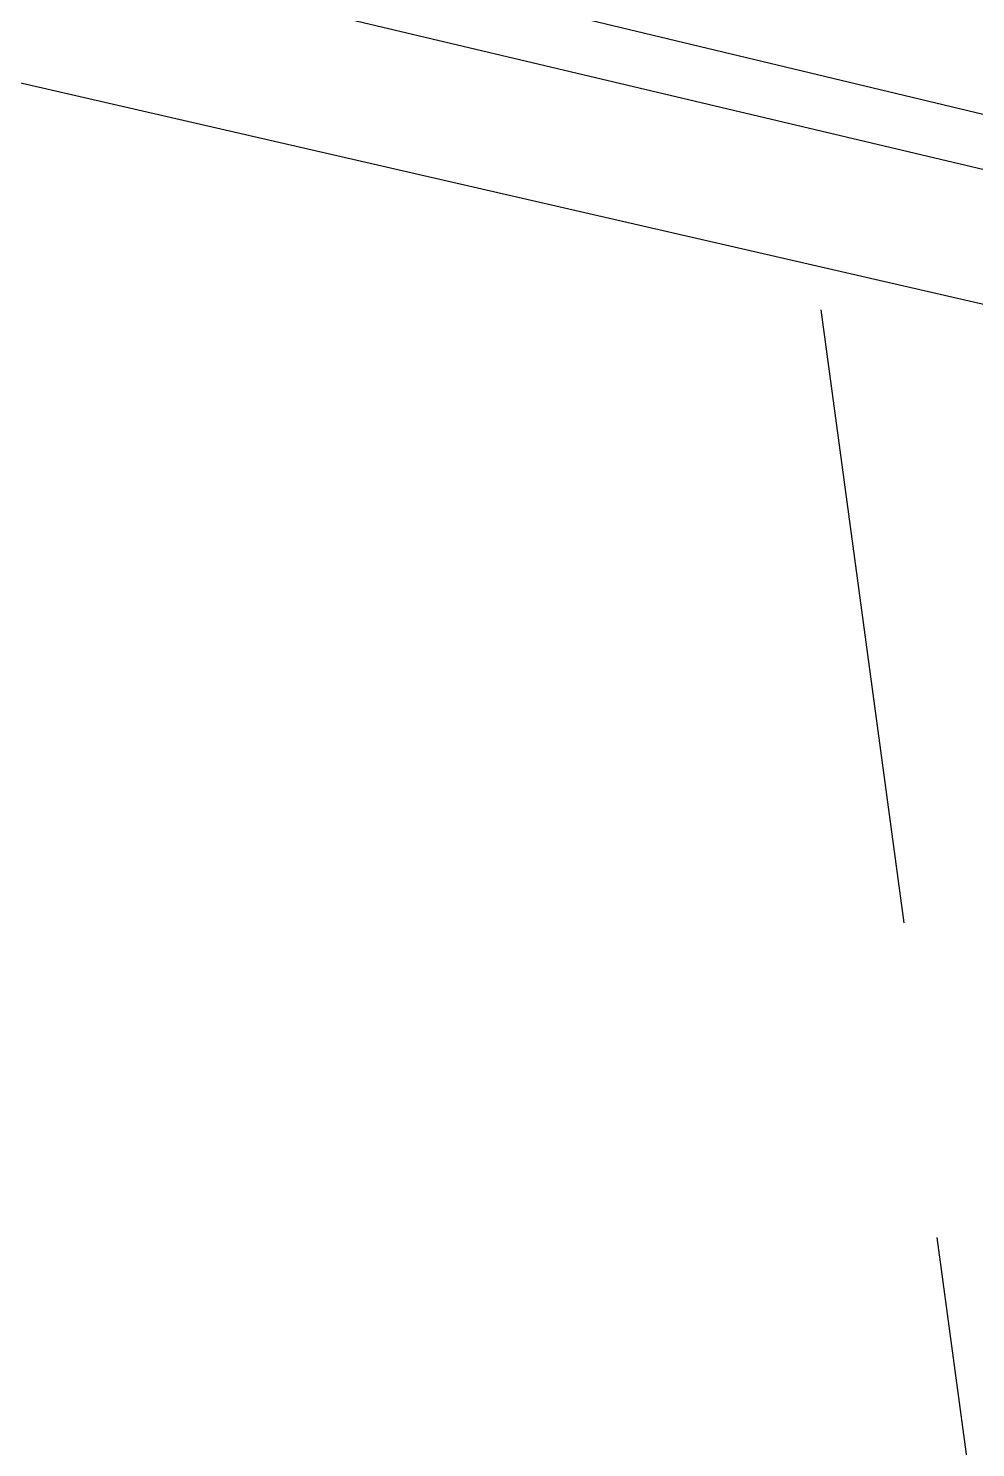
# Model space of a CAD drawing. Header units: feet. Extents: x -84 to 198, y -22 to 181.
# Drawn here: x 133.335 to 134.098, y 105.155 to 106.298 of the extents above; entities that cross this region are included whole.
import ezdxf

# ---------------------------------------------------------------- set-up
doc = ezdxf.new("R2010")
doc.units = ezdxf.units.FT
doc.layers.add('A-AREA-UNIDAD', color=30, linetype='CONTINUOUS')
doc.layers.add('A-LINEA', color=7, linetype='CONTINUOUS')

msp = doc.modelspace()

# ---------------------------------------------------------------- linework, layer by layer
at = {"layer": 'A-AREA-UNIDAD'}
msp.add_lwpolyline([(135.92, 108.3733), (135.328, 105.7778), (134.272, 105.6889), (134.24, 106.0444), (121.312, 109.0133), (121.28, 110.1333), (121.6, 111.4133), (118.752, 112.0533), (118.592, 112.3378), (112.56, 113.7244), (109.632, 101.6533), (108.56, 101.6533), (99.6, 103.8044), (98.272, 103.8933)], dxfattribs=at)
at = {"layer": 'A-LINEA'}
for p, q in [((134.4267, 106.1511), (130.2533, 107.1511)), ((133.9733, 106.0711), (134.04, 105.5778)), ((134.0667, 105.3244), (134.1333, 104.8311))]:
    msp.add_line(p, q, dxfattribs=at)
msp.add_lwpolyline([(130.7333, 109.3778), (130.1867, 107.1111), (134.4133, 106.1111)], dxfattribs=at)

doc.saveas('drawing.dxf')
